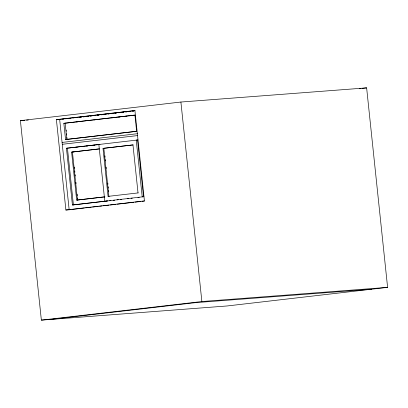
<?xml version="1.0" encoding="UTF-8"?>
<svg xmlns="http://www.w3.org/2000/svg" width="408" height="408" viewBox="0 0 408 408"><rect width="100%" height="100%" fill="white"/><g stroke="black" fill="none" stroke-linecap="round" stroke-linejoin="round"><path stroke-width="0.61" d="M20.4 120.635L180.902 102.036L366.634 87.868L387.6 287.365L227.098 305.964L41.366 320.132L20.4 120.635L24.679 120.309M56.401 119.615L134.921 110.517L144.422 200.915L65.902 210.018L56.401 119.615L60.068 119.34M135.017 110.634L59.66 119.371L69.161 209.768L70.431 209.62M65.453 118.825L67.351 118.606M69.253 118.386L70.518 118.238M73.052 117.948L74.317 117.8M76.219 117.581L77.484 117.433M80.019 117.137L81.284 116.994M83.181 116.775L84.451 116.627M86.981 116.331L88.25 116.183M90.148 115.964L92.05 115.745M93.947 115.525L95.212 115.377M97.114 115.158L99.011 114.939M100.914 114.719L102.178 114.572M104.081 114.352L105.978 114.133M107.88 113.909L109.778 113.689M111.68 113.47L112.945 113.322M114.842 113.103L116.744 112.883M118.641 112.664L119.911 112.516M121.808 112.297L123.711 112.078M125.608 111.853L126.878 111.71M132.575 111.047L133.839 110.899M69.345 118.504L70.609 118.361M76.311 117.698L77.576 117.55M79.473 117.331L81.376 117.111M83.273 116.892L84.543 116.744M87.072 116.448L88.342 116.306M90.239 116.081L92.142 115.862M94.039 115.642L95.309 115.495M97.206 115.275L99.108 115.056M101.006 114.837L102.27 114.689M104.173 114.469L106.07 114.25M107.972 114.031L109.237 113.883M111.772 113.587L113.036 113.439M114.939 113.22L116.204 113.077M118.738 112.781L120.003 112.633M121.9 112.414L123.17 112.266M125.7 111.976L126.97 111.828M128.867 111.608L130.132 111.461M132.666 111.165L133.931 111.022M359.27 88.72L361.111 88.505M362.34 88.363L366.634 87.868M63.842 123.303L134.921 115.066L136.624 131.274L65.545 139.511L63.842 123.303L65.469 123.175M134.966 115.112L65.142 123.201L66.851 139.414M76.536 121.961L77.79 121.814M94.146 119.921L95.406 119.773M104.841 118.682L106.095 118.534M111.756 117.876L113.016 117.733M115.53 117.443L116.79 117.295M118.677 117.076L119.937 116.933M122.451 116.637L123.711 116.494M125.598 116.275L126.857 116.127M129.372 115.836L130.631 115.694M67.478 139.337L136.67 131.32M62.087 142.433L137.44 133.702M62.281 144.304L137.634 135.573M66.463 148.242L137.542 140L143.504 196.733L72.425 204.974L66.463 148.242L67.549 148.155M99.231 144.483L67.437 148.165L73.404 204.898L105.193 201.215M75.954 147.268L77.199 147.125M86.552 146.039L87.797 145.896M93.407 145.248L94.656 145.1M97.145 144.815L98.394 144.667M109.201 196.284L108.064 196.37L103.015 148.369L132.972 144.896L138.021 192.902M77.806 200.017L76.663 200.104L71.619 152.097L99.078 148.915M133.166 144.906L103.831 148.308L108.875 196.309M99.272 148.925L72.435 152.036L77.479 200.037L104.938 196.855M108.064 196.37L138.21 192.913M76.663 200.104L104.749 196.845M106.437 201.067L107.687 200.925M117.055 199.838L118.3 199.696M127.648 198.609L128.897 198.466M109.65 200.787L110.91 200.639M113.424 200.348L114.684 200.206M120.345 199.548L121.599 199.4M127.26 198.747L128.52 198.599M131.034 198.308L132.294 198.161M137.955 197.508L139.215 197.36M71.696 209.472L84.359 208.004M85.624 207.861L91.326 207.198M92.591 207.05L98.292 206.392M99.557 206.244L102.092 205.953M103.357 205.805L109.053 205.142M110.323 205L116.02 204.337M117.29 204.189L133.753 202.281M135.017 202.133L140.719 201.476M141.984 201.328L144.519 201.037M41.366 320.132L201.873 301.532L387.6 287.365M51.143 319.387L195.697 302.634L371.652 289.216M26.51 120.166L28.341 120.028M62.511 119.151L63.735 119.059M65.545 139.511L67.172 139.388M137.945 139.97L136.236 140.102L142.198 196.834L143.912 196.702M99.975 144.35L98.838 144.437L104.8 201.169L107.08 200.996M103.015 148.369L104.157 148.282M71.619 152.097L73.333 151.965M72.425 204.974L73.511 204.887M65.902 210.018L69.569 209.738M180.902 102.036L201.873 301.532M104.953 155.861L105.086 157.126M105.351 159.65L105.483 160.915M106.151 167.229L106.284 168.494M107.809 183.024L107.942 184.283M108.207 186.813L108.339 188.073M108.605 190.602L108.737 191.862M74.353 167.168L74.486 168.433M74.751 170.957L74.883 172.222M75.148 174.751L75.281 176.011M75.949 182.33L76.082 183.59M77.209 194.33L77.342 195.595M77.607 198.12L77.739 199.385M66.193 130.035L66.32 131.284M66.586 133.778L66.713 135.023M66.978 137.516L67.111 138.766"/></g></svg>
